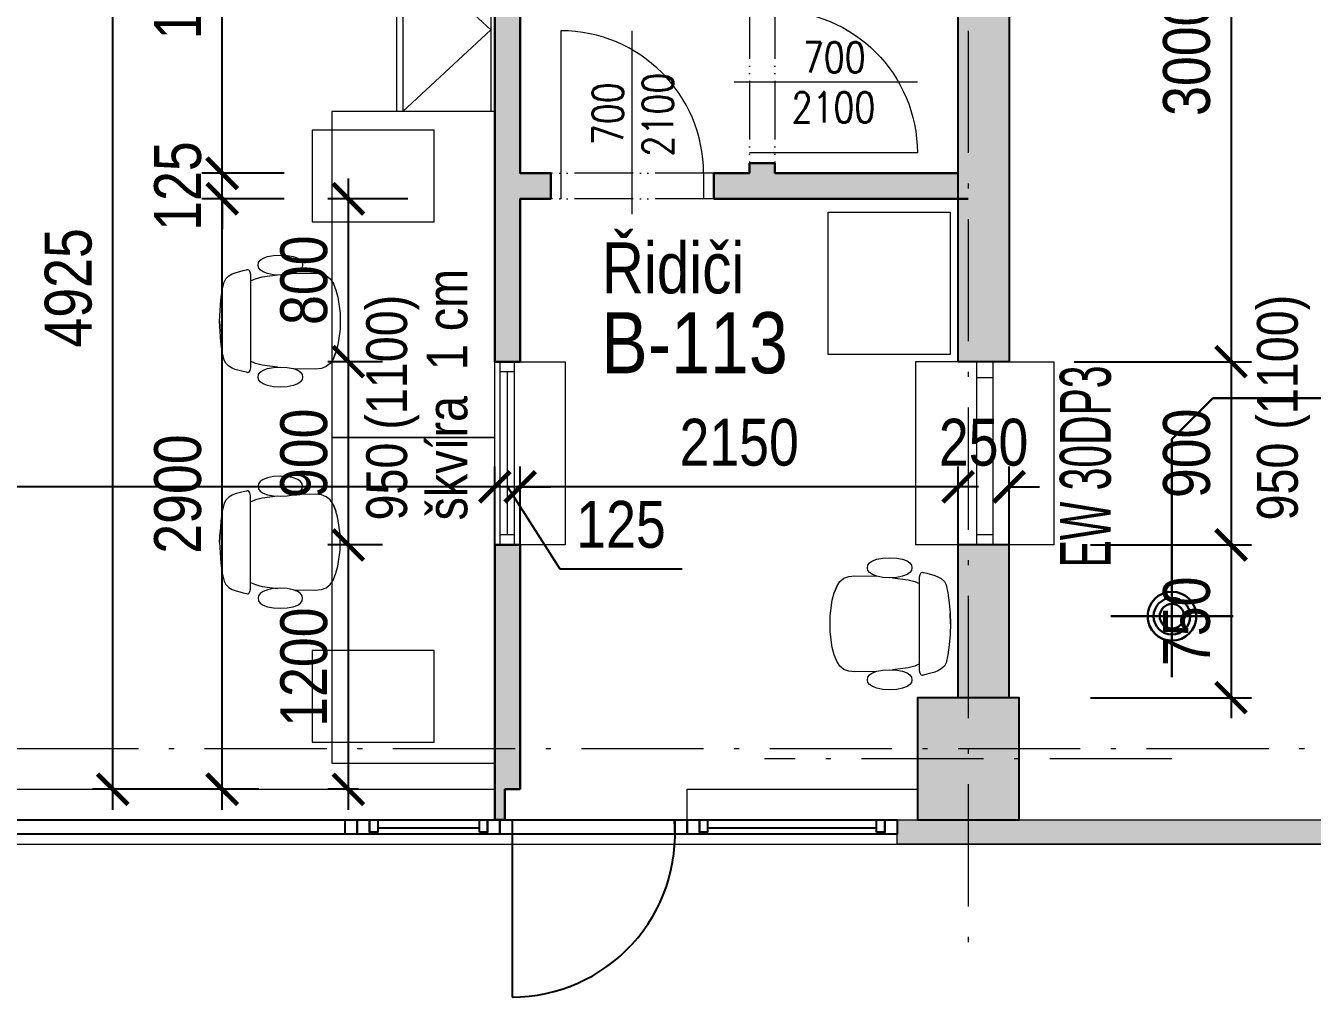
# Model space of a CAD drawing. Header units: millimetres. Extents: x 325046 to 1268204, y 1875583 to 2761998.
# Drawn here: x 713451 to 719768, y 2469612 to 2474443 of the extents above; entities that cross this region are included whole.
import ezdxf
from ezdxf.enums import TextEntityAlignment as Align

# ---------------------------------------------------------------- set-up
doc = ezdxf.new("R2010")
doc.units = ezdxf.units.MM
doc.header["$LTSCALE"] = 100
doc.header["$PDMODE"] = 65
for name, pattern in [('ACAD_ISO05W100', [33, 24, -3, 0, -3, 0, -3]), ('ACAD_ISO10W100', [18.5, 12, -3, 0.5, -3]), ('SO02_F11anp01$0${ Leader Line}', [0])]:
    doc.linetypes.add(name, pattern=pattern)
for name, color, linetype, lineweight, true_color in [('DVEŘE - POPIS', 7, 'Continuous', 5, 0x008a22), ('INTERIÉR', 7, 'Continuous', 5, 0xa65930), ('Korabek-trasy', 7, 'Continuous', 30, 0x7478c3), ('Korabek-vpuste', 7, 'Continuous', 30, 0x6f7ceb), ('Manipulační - obrys - 1. etapa', 7, 'Continuous', 13, 0x1a63a8), ('otvory', 7, 'Continuous', 20, 0xb30000), ('PO - dveře a odolnosti', 7, 'Continuous', 9, 0xc51645), ('PŘÍČKY - SDK', 7, 'Continuous', 30, 0x6a1174), ('Šrafy - VÝPLŇ', 7, 'Continuous', 15, 0x9b9908)]:
    doc.layers.add(name, color=color, linetype=linetype, lineweight=lineweight, true_color=true_color)
for name, color, linetype in [('FASÁDY - okna - PŮDORYS', 8, 'Continuous'), ('kóty 100', 5, 'Continuous'), ('Kóty osové', 5, 'Continuous'), ('OKNA - RASTR', 5, 'Continuous'), ('PŘÍČKY - ZDĚNÉ', 4, 'Continuous'), ('ČÍSLO MÍSTNOSTI', 4, 'Continuous'), ('ŽB- SLOUPY', 3, 'Continuous')]:
    doc.layers.add(name, color=color, linetype=linetype)
for name, color, linetype, lineweight in [('Objekty - osy', 5, 'ACAD_ISO10W100', 20), ('OBVODOVÝ PLÁŠŤ', 2, 'Continuous', 9), ('ŠRAF-YTONG', 54, 'Continuous', 9), ('ŽB - Šraf-prefa', 253, 'Continuous', 13)]:
    doc.layers.add(name, color=color, linetype=linetype, lineweight=lineweight)
doc.layers.add('POPIS MÍSTNOSTÍ', color=7, linetype='Continuous', true_color=0x072bf2)
doc.layers.add('ŠRAF - SDK', color=7, linetype='Continuous', true_color=0xfbe0ee)
doc.styles.add('ARIAL NARROW', font='ARIALN.TTF')
doc.styles.add('ARIL-TENKÝ', font='arial.ttf')
doc.styles.add('FSIMPLEX', font='simplex.shx')
doc.dimstyles.new('100', dxfattribs={"dimscale": 100, "dimtxt": 2.3, "dimasz": 1.5, "dimexe": 1, "dimexo": 4, "dimgap": 1, "dimtad": 1, "dimdec": 0, "dimzin": 0, "dimdsep": 46, "dimtxsty": 'ARIAL NARROW', "dimblk": 'ARCHTICK', "dimcen": 4, "dimdle": 1, "dimclrd": 256, "dimclre": 256, "dimclrt": 7, "dimadec": 0, "dimazin": 0, "dimtfac": 1, "dimtdec": 0, "dimtix": 1, "dimtofl": 0, "dimtmove": 0, "dimatfit": 2, "dimldrblk": 'OBLIQUE', "dimfxl": 1, "dimtolj": 1, "dimtzin": 0, "dimlwd": -1, "dimlwe": -1, "dimarcsym": 1})
doc.dimstyles.new('400', dxfattribs={"dimscale": 400, "dimtxt": 2.5, "dimasz": 2, "dimexe": 1, "dimexo": 12, "dimgap": 1, "dimtad": 1, "dimdec": 0, "dimzin": 0, "dimdsep": 46, "dimtxsty": 'ARIL-TENKÝ', "dimblk": 'ARCHTICK', "dimcen": 4, "dimdle": 1, "dimclrd": 256, "dimclre": 256, "dimclrt": 7, "dimadec": 0, "dimazin": 0, "dimtfac": 1, "dimtdec": 0, "dimtix": 1, "dimtofl": 0, "dimtmove": 0, "dimatfit": 0, "dimldrblk": 'OBLIQUE', "dimfxl": 1, "dimtolj": 1, "dimtzin": 0, "dimlwd": -1, "dimlwe": -1, "dimarcsym": 0})

# ---------------------------------------------------------------- blocks, each defined once
blk = doc.blocks.new('VI_2D_01_XX__FCPLA1112701903018')
for p, q in [((0.2327, 0.2571), (0.1839, 0.2504)), ((0.2834, 0.2611), (0.2327, 0.2571)), ((0.3354, 0.2637), (0.2834, 0.2611)), ((0.3354, 0.2638), (0.2838, 0.2612)), ((0.3354, 0.2637), (0.2838, 0.2612)), ((0.387, 0.2612), (0.3354, 0.2638)), ((0.3354, 0.2638), (0.3873, 0.2611)), ((0.3873, 0.2611), (0.3354, 0.2637)), ((0.4381, 0.2571), (0.387, 0.2612)), ((0.4381, 0.2571), (0.3873, 0.2611)), ((0.4869, 0.2504), (0.4381, 0.2571)), ((0.1041, 0.2015), (0.098, 0.1871)), ((0.1136, 0.2183), (0.1041, 0.2015)), ((0.1282, 0.2336), (0.1136, 0.2183)), ((0.1439, 0.2413), (0.1282, 0.2336)), ((0.1839, 0.2504), (0.1439, 0.2413)), ((0.5268, 0.2413), (0.4869, 0.2504)), ((0.5425, 0.2336), (0.5268, 0.2413)), ((0.5572, 0.2183), (0.5425, 0.2336)), ((0.5666, 0.2015), (0.5572, 0.2183)), ((0.5728, 0.1871), (0.5666, 0.2015)), ((0.0825, 0.1277), (0.0813, 0.1263)), ((0.084, 0.1311), (0.0825, 0.1277)), ((0.0874, 0.1476), (0.084, 0.1311)), ((0.098, 0.1871), (0.0874, 0.1476)), ((0.5834, 0.1476), (0.5728, 0.1871)), ((0.5867, 0.1311), (0.5834, 0.1476)), ((0.5882, 0.1277), (0.5867, 0.1311)), ((0.5895, 0.1263), (0.5882, 0.1277)), ((0.0366, 0.0643), (0.0269, 0.0502)), ((0.0478, 0.0718), (0.0366, 0.0643)), ((0.0604, 0.0743), (0.0478, 0.0718)), ((0.073, 0.0718), (0.0604, 0.0743)), ((0.0842, 0.0643), (0.073, 0.0718)), ((0.0813, 0.1263), (0.0839, 0.1197)), ((0.0839, 0.1197), (0.0929, 0.1143)), ((0.0939, 0.0502), (0.0842, 0.0643)), ((0.0929, 0.1143), (0.1053, 0.1118)), ((0.1053, 0.1118), (0.1842, 0.1118)), ((0.1273, 0.0879), (0.1188, 0.0548)), ((0.1381, 0.1118), (0.1273, 0.0879)), ((0.1842, 0.1118), (0.2328, 0.1118)), ((0.2328, 0.1118), (0.2838, 0.1118)), ((0.2838, 0.1118), (0.3354, 0.1118)), ((0.3354, 0.1118), (0.3869, 0.1118)), ((0.3869, 0.1118), (0.438, 0.1118)), ((0.438, 0.1118), (0.4865, 0.1118)), ((0.4865, 0.1118), (0.5654, 0.1118)), ((0.5435, 0.0879), (0.5327, 0.1118)), ((0.5519, 0.0548), (0.5435, 0.0879)), ((0.5654, 0.1118), (0.5779, 0.1143)), ((0.5866, 0.0643), (0.5769, 0.0502)), ((0.5779, 0.1143), (0.5868, 0.1197)), ((0.5978, 0.0718), (0.5866, 0.0643)), ((0.5868, 0.1197), (0.5895, 0.1263)), ((0.6104, 0.0743), (0.5978, 0.0718)), ((0.623, 0.0718), (0.6104, 0.0743)), ((0.6342, 0.0643), (0.623, 0.0718)), ((0.6439, 0.0502), (0.6342, 0.0643)), ((0.0186, 0.028), (0.013, -0.0009)), ((0.0269, 0.0502), (0.0186, 0.028)), ((0.1021, 0.028), (0.0939, 0.0502)), ((0.1078, -0.0009), (0.1021, 0.028)), ((0.1188, 0.0548), (0.1088, -0.0206)), ((0.5619, -0.0206), (0.5519, 0.0548)), ((0.5686, 0.028), (0.563, -0.0009)), ((0.5769, 0.0502), (0.5686, 0.028)), ((0.6521, 0.028), (0.6439, 0.0502)), ((0.6578, -0.0009), (0.6521, 0.028)), ((0.013, -0.0009), (0.0111, -0.035)), ((0.0111, -0.035), (0.013, -0.069)), ((0.1096, -0.035), (0.1078, -0.0009)), ((0.1078, -0.069), (0.1096, -0.035)), ((0.563, -0.0009), (0.5611, -0.035)), ((0.5611, -0.035), (0.563, -0.069)), ((0.6596, -0.035), (0.6578, -0.0009)), ((0.6578, -0.069), (0.6596, -0.035)), ((0.013, -0.069), (0.0186, -0.0979)), ((0.0186, -0.0979), (0.0269, -0.1201)), ((0.0269, -0.1201), (0.0366, -0.1342)), ((0.0842, -0.1342), (0.0939, -0.1201)), ((0.0939, -0.1201), (0.1021, -0.0979)), ((0.1011, -0.1007), (0.0994, -0.2065)), ((0.1021, -0.0979), (0.1078, -0.069)), ((0.563, -0.069), (0.5686, -0.0979)), ((0.5686, -0.0979), (0.5769, -0.1201)), ((0.5713, -0.2065), (0.5697, -0.1007)), ((0.5769, -0.1201), (0.5866, -0.1342)), ((0.6342, -0.1342), (0.6439, -0.1201)), ((0.6439, -0.1201), (0.6521, -0.0979)), ((0.6521, -0.0979), (0.6578, -0.069)), ((0.0366, -0.1342), (0.0478, -0.1417)), ((0.0478, -0.1417), (0.0604, -0.1442)), ((0.0604, -0.1442), (0.073, -0.1417)), ((0.073, -0.1417), (0.0842, -0.1342)), ((0.5866, -0.1342), (0.5978, -0.1417)), ((0.5978, -0.1417), (0.6104, -0.1442)), ((0.6104, -0.1442), (0.623, -0.1417)), ((0.623, -0.1417), (0.6342, -0.1342)), ((0.0994, -0.2065), (0.0994, -0.2064)), ((0.0994, -0.2065), (0.103, -0.2362)), ((0.0994, -0.2065), (0.103, -0.2361)), ((0.103, -0.2361), (0.1116, -0.2602)), ((0.103, -0.2361), (0.103, -0.2361)), ((0.103, -0.2361), (0.103, -0.2361)), ((0.103, -0.2362), (0.1116, -0.2602)), ((0.5591, -0.2602), (0.5678, -0.2361)), ((0.5591, -0.2602), (0.5678, -0.2362)), ((0.5678, -0.2362), (0.5713, -0.2065)), ((0.5678, -0.2361), (0.5713, -0.2065)), ((0.1116, -0.2602), (0.1273, -0.2796)), ((0.1116, -0.2602), (0.1273, -0.2796)), ((0.1273, -0.2796), (0.1516, -0.2952)), ((0.1273, -0.2796), (0.1516, -0.2952)), ((0.1516, -0.2952), (0.1516, -0.2952)), ((0.1516, -0.2952), (0.1521, -0.2954)), ((0.1521, -0.2954), (0.1831, -0.308)), ((0.1831, -0.308), (0.2187, -0.3175)), ((0.452, -0.3175), (0.4877, -0.308)), ((0.4877, -0.308), (0.5191, -0.2952)), ((0.5186, -0.2954), (0.4877, -0.308)), ((0.5186, -0.2954), (0.5191, -0.2952)), ((0.5191, -0.2952), (0.5435, -0.2796)), ((0.5191, -0.2952), (0.5435, -0.2796)), ((0.5435, -0.2796), (0.5591, -0.2602)), ((0.5435, -0.2796), (0.5591, -0.2602)), ((0.5591, -0.2602), (0.5591, -0.2602)), ((0.2187, -0.3175), (0.296, -0.3281)), ((0.296, -0.3281), (0.3747, -0.3281)), ((0.3747, -0.3281), (0.452, -0.3175))]:
    blk.add_line(p, q)
blk = doc.blocks.new('vpust_tučně')
at = {"layer": 'Korabek-vpuste'}
for p, q in [((53.1457, 90.6713), (53.1457, 91.1713)), ((52.8957, 90.9213), (53.3957, 90.9213))]:
    blk.add_line(p, q, dxfattribs=at)
for radius in [0.1, 0.075, 0.05]:
    blk.add_circle((53.1457, 90.9213), radius, dxfattribs=at)
blk = doc.blocks.new('A$C73023567')
at = {"layer": 'Korabek-trasy'}
for p, q in [((13475.3, 6565.6), (13275, 6365.2)), ((23274.7, 6565.6), (13475.3, 6565.6)), ((13275, 5495.6), (13275, 6365.2))]:
    blk.add_line(p, q, dxfattribs=at)
at = {"layer": 'Korabek-vpuste', "xscale": 1200, "yscale": 1200, "zscale": 1200, "rotation": 269.9999999927888}
blk.add_blockref('vpust_tučně', (-95830.6, 69270.4), dxfattribs=at)
blk = doc.blocks.new('A$C2DFD14CC')
at = {"layer": 'otvory', "linetype": 'ACAD_ISO05W100', "ltscale": 0.12}
for p, q in [((75, 0), (75, 800)), ((200, 0), (200, 800))]:
    blk.add_line(p, q, dxfattribs=at)
at = {"layer": 'otvory'}
for p, q in [((900, 750), (75, 750)), ((200, 50), (75, 50))]:
    blk.add_line(p, q, dxfattribs=at)
at = {"layer": 'otvory', "ltscale": 2, "transparency": 33554687}
blk.add_line((0, 400), (900, 400), dxfattribs=at)
blk.add_arc((200, 750), 700, 270, 0, dxfattribs=at)
blk = doc.blocks.new('A$C6A1E434B')
at = {"layer": 'FASÁDY - okna - PŮDORYS'}
blk.add_line((30, 2550), (30, 2050), dxfattribs=at)
for points in [[(10, 2590), (70, 2590), (70, 2550), (10, 2550)], [(10, 2050), (70, 2050), (70, 2010), (10, 2010)]]:
    blk.add_lwpolyline(points, close=True, dxfattribs=at)
at = {"layer": 'OKNA - RASTR'}
blk.add_lwpolyline([(0, 2650), (70, 2650), (70, 0), (0, 0), (0, 2650)], dxfattribs=at)
for points in [[(0, 2650), (70, 2650), (70, 2590), (0, 2590)], [(0, 2010), (70, 2010), (70, 1950), (0, 1950)], [(0, 60), (70, 60), (70, 0), (0, 0)]]:
    blk.add_lwpolyline(points, close=True, dxfattribs=at)
blk = doc.blocks.new('_ARCHTICK')
at = {"color": 0, "linetype": 'ByBlock', "const_width": 0.15}
blk.add_lwpolyline([(-0.5, -0.5), (0.5, 0.5)], dxfattribs=at)
blk = doc.blocks.new('*D539')
at = {"layer": 'Defpoints', "color": 0, "ltscale": 100, "transparency": 16777216}
for p in [(718028.7, 2472178.1), (718028.7, 2471142.7), (718278.7, 2471142.7)]:
    blk.add_point(p, dxfattribs=at)
at = {"layer": 'kóty 100', "ltscale": 100, "transparency": 16777216}
for p, q in [((718028.7, 2471542.7), (718028.7, 2472278.1)), ((718278.7, 2471542.7), (718278.7, 2472278.1)), ((718028.7, 2472178.1), (717878.7, 2472178.1)), ((718278.7, 2472178.1), (718428.7, 2472178.1))]:
    blk.add_line(p, q, dxfattribs=at)
at = {"layer": 'kóty 100', "ltscale": 100, "transparency": 16777216, "xscale": 150, "yscale": 150, "zscale": 150}
blk.add_blockref('_ARCHTICK', (718028.7, 2472178.1), dxfattribs=at)
at = {"layer": 'kóty 100', "ltscale": 100, "transparency": 16777216, "xscale": 150, "yscale": 150, "zscale": 150, "rotation": 180}
blk.add_blockref('_ARCHTICK', (718278.7, 2472178.1), dxfattribs=at)
at = {"layer": 'kóty 100', "color": 7, "ltscale": 100, "transparency": 16777216, "insert": (718153.7, 2472395.6), "char_height": 230, "attachment_point": 5, "style": 'ARIAL NARROW'}
blk.add_mtext('\\A1;250', dxfattribs=at)
blk = doc.blocks.new('_Oblique')
at = {"color": 0, "lineweight": -2}
blk.add_line((-0.5, -0.5), (0.5, 0.5), dxfattribs=at)
blk = doc.blocks.new('*D540')
at = {"layer": 'Defpoints', "color": 0, "ltscale": 100, "transparency": 16777216}
for p in [(715878.7, 2472178.1), (718028.7, 2471142.7), (715878.7, 2470692.7)]:
    blk.add_point(p, dxfattribs=at)
at = {"layer": 'kóty 100', "ltscale": 100, "transparency": 16777216}
for p, q in [((715878.7, 2471092.7), (715878.7, 2472278.1)), ((718028.7, 2471542.7), (718028.7, 2472278.1)), ((718128.7, 2472178.1), (715778.7, 2472178.1))]:
    blk.add_line(p, q, dxfattribs=at)
at = {"layer": 'kóty 100', "ltscale": 100, "transparency": 16777216, "xscale": 150, "yscale": 150, "zscale": 150, "rotation": 180}
blk.add_blockref('_ARCHTICK', (715878.7, 2472178.1), dxfattribs=at)
at = {"layer": 'kóty 100', "ltscale": 100, "transparency": 16777216, "xscale": 150, "yscale": 150, "zscale": 150}
blk.add_blockref('_ARCHTICK', (718028.7, 2472178.1), dxfattribs=at)
at = {"layer": 'kóty 100', "color": 7, "ltscale": 100, "transparency": 16777216, "insert": (716953.7, 2472395.6), "char_height": 230, "attachment_point": 5, "style": 'ARIAL NARROW'}
blk.add_mtext('\\A1;2150', dxfattribs=at)
blk = doc.blocks.new('*D541')
at = {"layer": 'Defpoints', "color": 0, "ltscale": 100, "transparency": 16777216}
for p in [(715753.7, 2472178.1), (715753.7, 2470692.7), (715878.7, 2470692.7)]:
    blk.add_point(p, dxfattribs=at)
at = {"layer": 'kóty 100', "ltscale": 100, "transparency": 16777216}
for p, q in [((715753.7, 2471092.7), (715753.7, 2472278.1)), ((715878.7, 2471092.7), (715878.7, 2472278.1)), ((715753.7, 2472178.1), (715603.7, 2472178.1)), ((715878.7, 2472178.1), (715753.7, 2472178.1)), ((715816.2, 2472178.1), (716073.3, 2471774.9)), ((715878.7, 2472178.1), (716028.7, 2472178.1)), ((716073.3, 2471774.9), (716673.7, 2471774.9))]:
    blk.add_line(p, q, dxfattribs=at)
at = {"layer": 'kóty 100', "ltscale": 100, "transparency": 16777216, "xscale": 150, "yscale": 150, "zscale": 150}
blk.add_blockref('_ARCHTICK', (715753.7, 2472178.1), dxfattribs=at)
at = {"layer": 'kóty 100', "ltscale": 100, "transparency": 16777216, "xscale": 150, "yscale": 150, "zscale": 150, "rotation": 180}
blk.add_blockref('_ARCHTICK', (715878.7, 2472178.1), dxfattribs=at)
at = {"layer": 'kóty 100', "color": 7, "ltscale": 100, "transparency": 16777216, "insert": (716373.5, 2471992.3), "char_height": 230, "attachment_point": 5, "style": 'ARIAL NARROW'}
blk.add_mtext('\\A1;125', dxfattribs=at)
blk = doc.blocks.new('*D542')
at = {"layer": 'Defpoints', "color": 0, "ltscale": 100, "transparency": 16777216}
for p in [(710078.7, 2472178.1), (710078.7, 2470892.7), (715753.7, 2470692.7)]:
    blk.add_point(p, dxfattribs=at)
at = {"layer": 'kóty 100', "ltscale": 100, "transparency": 16777216}
for p, q in [((710078.7, 2471292.7), (710078.7, 2472278.1)), ((715753.7, 2471092.7), (715753.7, 2472278.1)), ((715853.7, 2472178.1), (709978.7, 2472178.1))]:
    blk.add_line(p, q, dxfattribs=at)
at = {"layer": 'kóty 100', "ltscale": 100, "transparency": 16777216, "xscale": 150, "yscale": 150, "zscale": 150, "rotation": 180}
blk.add_blockref('_ARCHTICK', (710078.7, 2472178.1), dxfattribs=at)
at = {"layer": 'kóty 100', "ltscale": 100, "transparency": 16777216, "xscale": 150, "yscale": 150, "zscale": 150}
blk.add_blockref('_ARCHTICK', (715753.7, 2472178.1), dxfattribs=at)
at = {"layer": 'kóty 100', "color": 7, "ltscale": 100, "transparency": 16777216, "insert": (712351.5, 2472613), "char_height": 230, "attachment_point": 5, "style": 'ARIAL NARROW'}
blk.add_mtext('\\A1;5675', dxfattribs=at)
blk = doc.blocks.new('*D587')
at = {"layer": 'Defpoints', "color": 0, "ltscale": 100, "transparency": 16777216}
for p in [(718278.7, 2475792.7), (718198.7, 2472792.7), (719369, 2472792.7)]:
    blk.add_point(p, dxfattribs=at)
at = {"layer": 'kóty 100', "ltscale": 100, "transparency": 16777216}
for p, q in [((719369, 2475892.7), (719369, 2472692.7)), ((718678.7, 2475792.7), (719469, 2475792.7)), ((718598.7, 2472792.7), (719469, 2472792.7))]:
    blk.add_line(p, q, dxfattribs=at)
at = {"layer": 'kóty 100', "ltscale": 100, "transparency": 16777216, "xscale": 150, "yscale": 150, "zscale": 150}
for p, rotation in [((719369, 2475792.7), 90), ((719369, 2472792.7), 270)]:
    blk.add_blockref('_ARCHTICK', p, dxfattribs=dict(at, rotation=rotation))
at = {"layer": 'kóty 100', "color": 7, "ltscale": 100, "transparency": 16777216, "insert": (719151.6, 2474292.7), "char_height": 230, "attachment_point": 5, "rotation": 90, "style": 'ARIAL NARROW'}
blk.add_mtext('\\A1;3000', dxfattribs=at)
blk = doc.blocks.new('*D588')
at = {"layer": 'Defpoints', "color": 0, "ltscale": 100, "transparency": 16777216}
for p in [(718198.7, 2472792.7), (718278.7, 2471892.7), (719369, 2471892.7)]:
    blk.add_point(p, dxfattribs=at)
at = {"layer": 'kóty 100', "ltscale": 100, "transparency": 16777216}
for p, q in [((719369, 2472892.7), (719369, 2471792.7)), ((718598.7, 2472792.7), (719469, 2472792.7)), ((718678.7, 2471892.7), (719469, 2471892.7))]:
    blk.add_line(p, q, dxfattribs=at)
at = {"layer": 'kóty 100', "ltscale": 100, "transparency": 16777216, "xscale": 150, "yscale": 150, "zscale": 150}
for p, rotation in [((719369, 2472792.7), 90), ((719369, 2471892.7), 270)]:
    blk.add_blockref('_ARCHTICK', p, dxfattribs=dict(at, rotation=rotation))
at = {"layer": 'kóty 100', "color": 7, "ltscale": 100, "transparency": 16777216, "insert": (719151.6, 2472342.7), "char_height": 230, "attachment_point": 5, "rotation": 90, "style": 'ARIAL NARROW'}
blk.add_mtext('\\A1;900', dxfattribs=at)
blk = doc.blocks.new('*D589')
at = {"layer": 'Defpoints', "color": 0, "ltscale": 100, "transparency": 16777216}
for p in [(718278.7, 2471892.7), (718278.7, 2471142.7), (719369, 2471142.7)]:
    blk.add_point(p, dxfattribs=at)
at = {"layer": 'kóty 100', "ltscale": 100, "transparency": 16777216}
for p, q in [((719369, 2471992.7), (719369, 2471042.7)), ((718678.7, 2471892.7), (719469, 2471892.7)), ((718678.7, 2471142.7), (719469, 2471142.7))]:
    blk.add_line(p, q, dxfattribs=at)
at = {"layer": 'kóty 100', "ltscale": 100, "transparency": 16777216, "xscale": 150, "yscale": 150, "zscale": 150}
for p, rotation in [((719369, 2471892.7), 90), ((719369, 2471142.7), 270)]:
    blk.add_blockref('_ARCHTICK', p, dxfattribs=dict(at, rotation=rotation))
at = {"layer": 'kóty 100', "color": 7, "ltscale": 100, "transparency": 16777216, "insert": (719151.6, 2471517.7), "char_height": 230, "attachment_point": 5, "rotation": 90, "style": 'ARIAL NARROW'}
blk.add_mtext('\\A1;750', dxfattribs=at)
blk = doc.blocks.new('*D601')
at = {"layer": 'Defpoints', "color": 0, "ltscale": 100, "transparency": 16777216}
for p in [(713877.8, 2475617.7), (714941.8, 2475617.7), (714941.8, 2470692.7)]:
    blk.add_point(p, dxfattribs=at)
at = {"layer": 'kóty 100', "ltscale": 100, "transparency": 16777216}
for p, q in [((713877.8, 2470592.7), (713877.8, 2475717.7)), ((714541.8, 2475617.7), (713777.8, 2475617.7)), ((714541.8, 2470692.7), (713777.8, 2470692.7))]:
    blk.add_line(p, q, dxfattribs=at)
at = {"layer": 'kóty 100', "ltscale": 100, "transparency": 16777216, "xscale": 150, "yscale": 150, "zscale": 150}
for p, rotation in [((713877.8, 2475617.7), 90), ((713877.8, 2470692.7), 270)]:
    blk.add_blockref('_ARCHTICK', p, dxfattribs=dict(at, rotation=rotation))
at = {"layer": 'kóty 100', "color": 7, "ltscale": 100, "transparency": 16777216, "insert": (713660.3, 2473155.2), "char_height": 230, "attachment_point": 5, "rotation": 90, "style": 'ARIAL NARROW'}
blk.add_mtext('\\A1;4925', dxfattribs=at)
blk = doc.blocks.new('*D603')
at = {"layer": 'Defpoints', "color": 0, "ltscale": 100, "transparency": 16777216}
for p in [(714415.3, 2473592.7), (715119.5, 2473592.7), (714994.5, 2470692.7)]:
    blk.add_point(p, dxfattribs=at)
at = {"layer": 'kóty 100', "ltscale": 100, "transparency": 16777216}
for p, q in [((714415.3, 2470592.7), (714415.3, 2473692.7)), ((714719.5, 2473592.7), (714315.3, 2473592.7)), ((714594.5, 2470692.7), (714315.3, 2470692.7))]:
    blk.add_line(p, q, dxfattribs=at)
at = {"layer": 'kóty 100', "ltscale": 100, "transparency": 16777216, "xscale": 150, "yscale": 150, "zscale": 150}
for p, rotation in [((714415.3, 2473592.7), 90), ((714415.3, 2470692.7), 270)]:
    blk.add_blockref('_ARCHTICK', p, dxfattribs=dict(at, rotation=rotation))
at = {"layer": 'kóty 100', "color": 7, "ltscale": 100, "transparency": 16777216, "insert": (714197.8, 2472142.7), "char_height": 230, "attachment_point": 5, "rotation": 90, "style": 'ARIAL NARROW'}
blk.add_mtext('\\A1;2900', dxfattribs=at)
blk = doc.blocks.new('*D604')
at = {"layer": 'Defpoints', "color": 0, "ltscale": 100, "transparency": 16777216}
for p in [(714415.3, 2473717.7), (715119.5, 2473717.7), (715119.5, 2473592.7)]:
    blk.add_point(p, dxfattribs=at)
at = {"layer": 'kóty 100', "ltscale": 100, "transparency": 16777216}
for p, q in [((714415.3, 2473717.7), (714415.3, 2473867.7)), ((714719.5, 2473717.7), (714315.3, 2473717.7)), ((714719.5, 2473592.7), (714315.3, 2473592.7)), ((714415.3, 2473592.7), (714415.3, 2473442.7))]:
    blk.add_line(p, q, dxfattribs=at)
at = {"layer": 'kóty 100', "ltscale": 100, "transparency": 16777216, "xscale": 150, "yscale": 150, "zscale": 150}
for p, rotation in [((714415.3, 2473717.7), 270), ((714415.3, 2473592.7), 90)]:
    blk.add_blockref('_ARCHTICK', p, dxfattribs=dict(at, rotation=rotation))
at = {"layer": 'kóty 100', "color": 7, "ltscale": 100, "transparency": 16777216, "insert": (714197.8, 2473655.2), "char_height": 230, "attachment_point": 5, "rotation": 90, "style": 'ARIAL NARROW'}
blk.add_mtext('\\A1;125', dxfattribs=at)
blk = doc.blocks.new('*D605')
at = {"layer": 'Defpoints', "color": 0, "ltscale": 100, "transparency": 16777216}
for p in [(714415.3, 2475617.7), (715753.7, 2475617.7), (715119.5, 2473717.7)]:
    blk.add_point(p, dxfattribs=at)
at = {"layer": 'kóty 100', "ltscale": 100, "transparency": 16777216}
for p, q in [((714415.3, 2473617.7), (714415.3, 2475717.7)), ((715353.7, 2475617.7), (714315.3, 2475617.7)), ((714719.5, 2473717.7), (714315.3, 2473717.7))]:
    blk.add_line(p, q, dxfattribs=at)
at = {"layer": 'kóty 100', "ltscale": 100, "transparency": 16777216, "xscale": 150, "yscale": 150, "zscale": 150}
for p, rotation in [((714415.3, 2475617.7), 90), ((714415.3, 2473717.7), 270)]:
    blk.add_blockref('_ARCHTICK', p, dxfattribs=dict(at, rotation=rotation))
at = {"layer": 'kóty 100', "color": 7, "ltscale": 100, "transparency": 16777216, "insert": (714197.8, 2474667.7), "char_height": 230, "attachment_point": 5, "rotation": 90, "style": 'ARIAL NARROW'}
blk.add_mtext('\\A1;1900', dxfattribs=at)
blk = doc.blocks.new('*D739')
at = {"layer": 'Defpoints', "color": 0, "ltscale": 100, "transparency": 16777216}
for p in [(715034.6, 2471892.7), (715602.3, 2471892.7), (715484.5, 2470692.7)]:
    blk.add_point(p, dxfattribs=at)
at = {"layer": 'kóty 100', "ltscale": 100, "transparency": 16777216}
for p, q in [((715034.6, 2470592.7), (715034.6, 2471992.7)), ((715202.3, 2471892.7), (714934.6, 2471892.7)), ((715084.5, 2470692.7), (714934.6, 2470692.7))]:
    blk.add_line(p, q, dxfattribs=at)
at = {"layer": 'kóty 100', "ltscale": 100, "transparency": 16777216, "xscale": 150, "yscale": 150, "zscale": 150}
for p, rotation in [((715034.6, 2471892.7), 90), ((715034.6, 2470692.7), 270)]:
    blk.add_blockref('_ARCHTICK', p, dxfattribs=dict(at, rotation=rotation))
at = {"layer": 'kóty 100', "color": 7, "ltscale": 100, "transparency": 16777216, "insert": (714817.2, 2471292.7), "char_height": 230, "attachment_point": 5, "rotation": 90, "style": 'ARIAL NARROW'}
blk.add_mtext('\\A1;1200', dxfattribs=at)
blk = doc.blocks.new('*D740')
at = {"layer": 'Defpoints', "color": 0, "ltscale": 100, "transparency": 16777216}
for p in [(715034.6, 2472792.7), (715602.3, 2472792.7), (715602.3, 2471892.7)]:
    blk.add_point(p, dxfattribs=at)
at = {"layer": 'kóty 100', "ltscale": 100, "transparency": 16777216}
for p, q in [((715034.6, 2471792.7), (715034.6, 2472892.7)), ((715202.3, 2472792.7), (714934.6, 2472792.7)), ((715202.3, 2471892.7), (714934.6, 2471892.7))]:
    blk.add_line(p, q, dxfattribs=at)
at = {"layer": 'kóty 100', "ltscale": 100, "transparency": 16777216, "xscale": 150, "yscale": 150, "zscale": 150}
for p, rotation in [((715034.6, 2472792.7), 90), ((715034.6, 2471892.7), 270)]:
    blk.add_blockref('_ARCHTICK', p, dxfattribs=dict(at, rotation=rotation))
at = {"layer": 'kóty 100', "color": 7, "ltscale": 100, "transparency": 16777216, "insert": (714817.2, 2472342.7), "char_height": 230, "attachment_point": 5, "rotation": 90, "style": 'ARIAL NARROW'}
blk.add_mtext('\\A1;900', dxfattribs=at)
blk = doc.blocks.new('*D741')
at = {"layer": 'Defpoints', "color": 0, "ltscale": 100, "transparency": 16777216}
for p in [(715034.6, 2473592.7), (715727.3, 2473592.7), (715602.3, 2472792.7)]:
    blk.add_point(p, dxfattribs=at)
at = {"layer": 'kóty 100', "ltscale": 100, "transparency": 16777216}
for p, q in [((715034.6, 2472692.7), (715034.6, 2473692.7)), ((715327.3, 2473592.7), (714934.6, 2473592.7)), ((715202.3, 2472792.7), (714934.6, 2472792.7))]:
    blk.add_line(p, q, dxfattribs=at)
at = {"layer": 'kóty 100', "ltscale": 100, "transparency": 16777216, "xscale": 150, "yscale": 150, "zscale": 150}
for p, rotation in [((715034.6, 2473592.7), 90), ((715034.6, 2472792.7), 270)]:
    blk.add_blockref('_ARCHTICK', p, dxfattribs=dict(at, rotation=rotation))
at = {"layer": 'kóty 100', "color": 7, "ltscale": 100, "transparency": 16777216, "insert": (714817.2, 2473192.7), "char_height": 230, "attachment_point": 5, "rotation": 90, "style": 'ARIAL NARROW'}
blk.add_mtext('\\A1;800', dxfattribs=at)
blk = doc.blocks.new('*D1557')
at = {"layer": 'Defpoints', "color": 0, "transparency": 16777216}
for p in [(705683.7, 2470422.7), (1018473.7, 2470422.7), (705683.7, 2462679.9)]:
    blk.add_point(p, dxfattribs=at)
at = {"layer": 'Kóty osové', "transparency": 16777216}
for p, q in [((705683.7, 2465622.7), (705683.7, 2462279.9)), ((1018473.7, 2465622.7), (1018473.7, 2462279.9)), ((1018873.7, 2462679.9), (705283.7, 2462679.9))]:
    blk.add_line(p, q, dxfattribs=at)
at = {"layer": 'Kóty osové', "transparency": 16777216, "xscale": 800, "yscale": 800, "zscale": 800, "rotation": 180}
blk.add_blockref('_ARCHTICK', (705683.7, 2462679.9), dxfattribs=at)
at = {"layer": 'Kóty osové', "transparency": 16777216, "xscale": 800, "yscale": 800, "zscale": 800}
blk.add_blockref('_ARCHTICK', (1018473.7, 2462679.9), dxfattribs=at)
at = {"layer": 'Kóty osové', "color": 7, "transparency": 16777216, "insert": (862078.7, 2463590.9), "char_height": 1000, "attachment_point": 5, "style": 'ARIL-TENKÝ'}
blk.add_mtext('\\A1;312790', dxfattribs=at)

msp = doc.modelspace()

# ---------------------------------------------------------------- hatches: boundary and pattern name
at = {"layer": 'ŠRAF - SDK', "ltscale": 100}
h = msp.add_hatch(color=256, dxfattribs=at)
h.dxf.hatch_style = 1
h.paths.add_polyline_path([(710078.7, 2476967.7), (711878.7, 2476967.7), (711878.7, 2477092.7), (710078.7, 2477092.7), (710078.7, 2477242.7), (709953.7, 2477242.7), (709953.7, 2470817.7), (709753.7, 2470817.7), (709753.7, 2470542.7), (709778.7, 2470542.7), (709778.7, 2470692.7), (710078.7, 2470692.7)])
h.paths.add_polyline_path([(712278.7, 2477092.7), (712278.7, 2476967.7), (717878.7, 2476967.7), (717878.7, 2477092.7)])
h.paths.add_polyline_path([(717003.7, 2475492.7), (717003.7, 2474567.7), (717128.7, 2474567.7), (717128.7, 2474617.7), (717128.7, 2475492.7), (717828.7, 2475492.7), (718028.7, 2475492.7), (718028.7, 2475617.7), (715753.7, 2475617.7), (715753.7, 2472792.7), (715878.7, 2472792.7), (715878.7, 2473592.7), (716028.7, 2473592.7), (716028.7, 2473717.7), (715878.7, 2473717.7), (715878.7, 2475492.7)])
h.paths.add_polyline_path([(718028.7, 2473592.7), (718028.7, 2473717.7), (717128.7, 2473717.7), (717128.7, 2473767.7), (717003.7, 2473767.7), (717003.7, 2473717.7), (716828.7, 2473717.7), (716828.7, 2473592.7)])
h.paths.add_polyline_path([(715753.7, 2470542.7), (715803.7, 2470542.7), (715803.7, 2470692.7), (715878.7, 2470692.7), (715878.7, 2471892.7), (715753.7, 2471892.7)])
at = {"layer": 'ŠRAF-YTONG', "ltscale": 100, "true_color": 0x919191}
h = msp.add_hatch(color=252, dxfattribs=at)
h.dxf.hatch_style = 1
h.paths.add_polyline_path([(718028.7, 2471142.7), (718278.7, 2471142.7), (718278.7, 2471892.7), (718028.7, 2471892.7)])
h.paths.add_polyline_path([(718028.7, 2472792.7), (718278.7, 2472792.7), (718278.7, 2475792.7), (718028.7, 2475792.7)])
h.paths.add_polyline_path([(718028.7, 2477242.7), (718028.7, 2477092.7), (718278.7, 2477092.7), (718278.7, 2477242.7)])
h.paths.add_polyline_path([(718028.7, 2478242.7), (718278.7, 2478242.7), (718278.7, 2482692.7), (718028.7, 2482692.7)])
h.paths.add_polyline_path([(718028.7, 2483092.7), (718278.7, 2483092.7), (718278.7, 2484492.7), (718028.7, 2484492.7)])
h.paths.add_polyline_path([(718028.7, 2485392.7), (718278.7, 2485392.7), (718278.7, 2488692.7), (718028.7, 2488692.7)])
h.paths.add_polyline_path([(717878.7, 2488842.7), (717878.7, 2489092.7), (715578.7, 2489092.7), (715578.7, 2488842.7)])
h.paths.add_polyline_path([(712278.7, 2489092.7), (712278.7, 2488842.7), (714578.7, 2488842.7), (714578.7, 2489092.7)])
h.paths.add_polyline_path([(711728.7, 2489092.7), (711728.7, 2488842.7), (711878.7, 2488842.7), (711878.7, 2489092.7)])
h.paths.add_polyline_path([(707453.7, 2489092.7), (707453.7, 2488842.7), (710828.7, 2488842.7), (710828.7, 2489092.7)])
h.paths.add_polyline_path([(706553.7, 2489092.7), (706403.7, 2489092.7), (706403.7, 2488842.7), (706553.7, 2488842.7)])
at = {"layer": 'Šrafy - VÝPLŇ', "linetype": 'ByBlock', "ltscale": 100}
h = msp.add_hatch(color=256, dxfattribs=at)
h.dxf.hatch_style = 1
h.paths.add_polyline_path([(725053.7, 2470542.7), (717728.7, 2470542.7), (717728.7, 2470422.7), (725053.7, 2470422.7)])
at = {"layer": 'ŽB - Šraf-prefa'}
h = msp.add_hatch(color=256, dxfattribs=at)
h.dxf.hatch_style = 1
h.paths.add_polyline_path([(717828.7, 2470542.7), (718328.7, 2470542.7), (718328.7, 2471142.7), (717828.7, 2471142.7)])

# ---------------------------------------------------------------- linework, layer by layer
at = {"layer": 'FASÁDY - okna - PŮDORYS'}
for p, q in [((715178.7, 2470502.7), (715678.7, 2470502.7)), ((716798.7, 2470502.7), (717628.7, 2470502.7))]:
    msp.add_line(p, q, dxfattribs=at)
for points in [[(715138.7, 2470482.7), (715138.7, 2470542.7), (715178.7, 2470542.7), (715178.7, 2470482.7)], [(715678.7, 2470482.7), (715678.7, 2470542.7), (715718.7, 2470542.7), (715718.7, 2470482.7)], [(716758.7, 2470482.7), (716758.7, 2470542.7), (716798.7, 2470542.7), (716798.7, 2470482.7)], [(717628.7, 2470482.7), (717628.7, 2470542.7), (717668.7, 2470542.7), (717668.7, 2470482.7)]]:
    msp.add_lwpolyline(points, close=True, dxfattribs=at)
at = {"layer": 'INTERIÉR'}
for points in [[(715272.9, 2474822.1), (715734.9, 2474822.1), (715734.9, 2474022.1), (715272.9, 2474022.1)], [(714953.9, 2474020.8), (714953.9, 2472420.8), (715753.7, 2472420.8), (715753.7, 2474020.8)], [(714856.8, 2473929.8), (714856.8, 2473479.7), (715456.8, 2473479.7), (715456.8, 2473929.8)], [(714953.9, 2472420.8), (714953.9, 2470820.8), (715753.7, 2470820.8), (715753.7, 2472420.8)], [(714856.8, 2471374.7), (714856.8, 2470924.6), (715456.8, 2470924.6), (715456.8, 2471374.7)]]:
    msp.add_lwpolyline(points, close=True, dxfattribs=at)
for points in [[(715302.9, 2474822.1), (715302.9, 2474022.1), (715734.9, 2474422.1), (715302.9, 2474822.1)], [(717390.3, 2473527.4), (717990.3, 2473527.4), (717990.3, 2472827.4), (717390.3, 2472827.4), (717390.3, 2473527.4)]]:
    msp.add_lwpolyline(points, dxfattribs=at)
at = {"layer": 'Manipulační - obrys - 1. etapa'}
msp.add_lwpolyline([(1078473.7, 2536304.3), (1020165.4, 2469009.6), (1008323.1, 2455342.1, -0.222755), (1001625.4, 2452363.4), (995702.1, 2452358.5), (995702.1, 2449363.8), (830802.7, 2449363.2, -0.183129), (804292.9, 2459409.4, 0.378966), (775131.9, 2459409.3, -0.183128), (748622.2, 2449362.9), (705683.7, 2449362.8), (705683.7, 2470422.7), (1018473.7, 2470422.7), (1018513.7, 2494382.7), (1018473.7, 2542472.7), (1018473.7, 2542472.7), (1018473.7, 2542472.7), (1018473.7, 2542472.7), (1018578.7, 2542472.7)], format="xyb", dxfattribs=at)
at = {"layer": 'Objekty - osy', "ltscale": 0.5}
for points in [[(718078.7, 2591892.7), (718078.7, 2469892.7)], [(705078.7, 2470892.7), (1019078.7, 2470892.7)], [(719078.7, 2470842.7), (717078.7, 2470842.7)]]:
    msp.add_lwpolyline(points, dxfattribs=at)
at = {"layer": 'OBVODOVÝ PLÁŠŤ'}
msp.add_lwpolyline([(717728.7, 2470542.7), (725053.7, 2470542.7), (725053.7, 2470422.7), (717728.7, 2470422.7), (717728.7, 2470542.7)], dxfattribs=at)
at = {"layer": 'OKNA - RASTR'}
msp.add_line((715838.7, 2470472.7), (715838.7, 2469672.7), dxfattribs=at)
for points in [[(715078.7, 2470472.7), (715078.7, 2470542.7), (715778.7, 2470542.7), (715778.7, 2470472.7), (715078.7, 2470472.7)], [(715778.7, 2470472.7), (715778.7, 2470542.7), (716698.7, 2470542.7), (716698.7, 2470472.7), (715778.7, 2470472.7)], [(716698.7, 2470472.7), (716698.7, 2470542.7), (717728.7, 2470542.7), (717728.7, 2470472.7), (716698.7, 2470472.7)]]:
    msp.add_lwpolyline(points, dxfattribs=at)
for points in [[(715078.7, 2470472.7), (715078.7, 2470542.7), (715138.7, 2470542.7), (715138.7, 2470472.7)], [(715718.7, 2470472.7), (715718.7, 2470542.7), (715778.7, 2470542.7), (715778.7, 2470472.7)], [(715778.7, 2470472.7), (715778.7, 2470542.7), (715838.7, 2470542.7), (715838.7, 2470472.7)], [(716638.7, 2470472.7), (716638.7, 2470542.7), (716698.7, 2470542.7), (716698.7, 2470472.7)], [(716698.7, 2470472.7), (716698.7, 2470542.7), (716758.7, 2470542.7), (716758.7, 2470472.7)], [(717668.7, 2470472.7), (717668.7, 2470542.7), (717728.7, 2470542.7), (717728.7, 2470472.7)]]:
    msp.add_lwpolyline(points, close=True, dxfattribs=at)
msp.add_arc((715838.7, 2470472.7), 800, 270, 5.0198, dxfattribs=at)
at = {"layer": 'otvory', "ltscale": 100}
for p, q in [((715878.7, 2472792.7), (716098.7, 2472792.7)), ((718028.7, 2472792.7), (717818.7, 2472792.7)), ((718278.7, 2472792.7), (718498.7, 2472792.7)), ((716098.7, 2471892.7), (715878.7, 2471892.7)), ((718028.7, 2471892.7), (717818.7, 2471892.7)), ((718498.7, 2471892.7), (718278.7, 2471892.7))]:
    msp.add_line(p, q, dxfattribs=at)
at = {"layer": 'otvory'}
for p, q in [((712278.7, 2470692.7), (715753.7, 2470692.7)), ((716698.7, 2470692.7), (717828.7, 2470692.7)), ((716698.7, 2470542.7), (716698.7, 2470692.7))]:
    msp.add_line(p, q, dxfattribs=at)
for points in [[(715778.7, 2472792.7), (715778.7, 2471892.7)], [(715848.7, 2472792.7), (715848.7, 2471892.7)], [(716098.7, 2472792.7), (716098.7, 2471892.7)], [(717818.7, 2472792.7), (717818.7, 2471892.7)], [(718118.7, 2472792.7), (718118.7, 2471892.7)], [(718198.7, 2472792.7), (718198.7, 2471892.7)], [(718498.7, 2472792.7), (718498.7, 2471892.7)], [(715848.7, 2472742.7), (715778.7, 2472742.7)], [(715813.7, 2472742.7), (715813.7, 2471942.7)], [(718198.7, 2472713.7), (718118.7, 2472713.7)], [(715848.7, 2471942.7), (715778.7, 2471942.7)], [(718198.7, 2471942.7), (718118.7, 2471942.7)]]:
    msp.add_lwpolyline(points, dxfattribs=at)
at = {"layer": 'PŘÍČKY - SDK'}
for p, q in [((716028.7, 2473717.7), (716028.7, 2473592.7)), ((716828.7, 2473717.7), (717003.7, 2473717.7)), ((716828.7, 2473717.7), (716828.7, 2473592.7)), ((717003.7, 2473767.7), (717003.7, 2473717.7)), ((717128.7, 2473767.7), (717003.7, 2473767.7)), ((717128.7, 2473767.7), (717128.7, 2473717.7)), ((717128.7, 2473767.7), (717128.7, 2473717.7)), ((717128.7, 2473717.7), (718028.7, 2473717.7)), ((716828.7, 2473592.7), (718078.7, 2473592.7))]:
    msp.add_line(p, q, dxfattribs=at)
at = {"layer": 'PŘÍČKY - SDK', "ltscale": 100}
msp.add_line((715803.7, 2470542.7), (715753.7, 2470542.7), dxfattribs=at)
at = {"layer": 'PŘÍČKY - SDK'}
for points in [[(718028.7, 2475617.7), (715753.7, 2475617.7), (715753.7, 2472792.7)], [(717003.7, 2475492.7), (715878.7, 2475492.7), (715878.7, 2473717.7), (716028.7, 2473717.7)], [(716028.7, 2473592.7), (715878.7, 2473592.7), (715878.7, 2472792.7)], [(715878.7, 2472792.7), (715753.7, 2472792.7)], [(715753.7, 2471892.7), (715753.7, 2470542.7)], [(715878.7, 2471892.7), (715753.7, 2471892.7)], [(715878.7, 2471892.7), (715878.7, 2470692.7)], [(715803.7, 2470542.7), (715803.7, 2470692.7), (715878.7, 2470692.7)]]:
    msp.add_lwpolyline(points, dxfattribs=at)
at = {"layer": 'PŘÍČKY - ZDĚNÉ'}
for p, q in [((718028.7, 2471142.7), (718028.7, 2471892.7)), ((718278.7, 2471142.7), (718278.7, 2471892.7))]:
    msp.add_line(p, q, dxfattribs=at)
for points in [[(718028.7, 2472792.7), (718028.7, 2475792.7), (718278.7, 2475792.7), (718278.7, 2472792.7)], [(718278.7, 2472792.7), (718028.7, 2472792.7)], [(718278.7, 2471892.7), (718028.7, 2471892.7)]]:
    msp.add_lwpolyline(points, dxfattribs=at)
at = {"layer": 'ŽB- SLOUPY'}
msp.add_lwpolyline([(717828.7, 2470542.7), (718328.7, 2470542.7), (718328.7, 2471142.7), (717828.7, 2471142.7)], close=True, dxfattribs=at)

# ---------------------------------------------------------------- block references
at = {"layer": 'INTERIÉR'}
for p, xscale, yscale, zscale, rotation in [((714666, 2473327.5), -999.9999999999986, 999.9999999999999, 1000, 90.00009854944811), ((714666, 2471570.6), 999.9999999999986, 999.9999999999986, 999.9999999999986, 89.9999014505519), ((717727.9, 2471170), -999.9999999999986, 999.9999999999986, 999.9999999999986, 270.0000985494481)]:
    msp.add_blockref('VI_2D_01_XX__FCPLA1112701903018', p, dxfattribs=dict(at, xscale=xscale, yscale=yscale, zscale=zscale, rotation=rotation))
at = {"layer": 'Korabek-trasy', "linetype": 'SO02_F11anp01$0${ Leader Line}'}
msp.add_blockref('A$C73023567', (705803.7, 2466047.2), dxfattribs=at)
at = {"layer": 'OKNA - RASTR', "rotation": 90}
msp.add_blockref('A$C6A1E434B', (715078.7, 2470472.7), dxfattribs=at)
at = {"layer": 'otvory', "xscale": -1, "rotation": 180}
msp.add_blockref('A$C2DFD14CC', (716928.7, 2474567.7), dxfattribs=at)
at = {"layer": 'otvory', "rotation": 90.00000000000001}
msp.add_blockref('A$C2DFD14CC', (716828.7, 2473517.7), dxfattribs=at)

# ---------------------------------------------------------------- texts
at = {"layer": 'DVEŘE - POPIS', "style": 'FSIMPLEX', "width": 0.8}
for s, p in [('700', (717266.4, 2474212.3)), ('2100', (717211, 2473966.7))]:
    msp.add_text(s, height=150, dxfattribs=at).set_placement(p)
for s, p in [('2100', (716629.6, 2473800.1)), ('700', (716384.1, 2473855.5))]:
    msp.add_text(s, height=150, rotation=90, dxfattribs=at).set_placement(p)
at = {"layer": 'kóty 100', "color": 7, "ltscale": 100, "style": 'ARIAL NARROW'}
for s, p in [('škvíra  1 cm', (715618.7, 2472013)), ('950 (1100)', (715322.6, 2472013)), ('950 (1100)', (719696.5, 2472013))]:
    msp.add_text(s, height=200, rotation=90, dxfattribs=at).set_placement(p)
at = {"layer": 'PO - dveře a odolnosti', "insert": (718528.3, 2471782.4, 0), "char_height": 250, "width": 3980.887, "attachment_point": 1, "rotation": 90, "style": 'ARIAL NARROW'}
msp.add_mtext('\\A1;{\\W0.7;EW 30DP3}', dxfattribs=at)
at = {"layer": 'POPIS MÍSTNOSTÍ', "style": 'ARIAL NARROW'}
msp.add_text('Řidiči', height=250, rotation=360, dxfattribs=at).set_placement((716629.1, 2473128.2), align=Align.CENTER)
at = {"layer": 'ČÍSLO MÍSTNOSTI', "style": 'ARIAL NARROW'}
msp.add_text('B-113', height=300, dxfattribs=at).set_placement((716275.7, 2472735.8))

# ---------------------------------------------------------------- dimensions: what is measured, and where the dimension line sits
at = {"layer": 'kóty 100', "ltscale": 100}
for base, p1, p2, picture, middle in [((719369, 2472792.7), (718278.7, 2475792.7), (718198.7, 2472792.7), '*D587', (719151.6, 2474292.7)), ((714415.3, 2475617.7), (715119.5, 2473717.7), (715753.7, 2475617.7), '*D605', (714197.8, 2474667.7)), ((714415.3, 2473717.7), (715119.5, 2473592.7), (715119.5, 2473717.7), '*D604', (714197.8, 2473655.2)), ((715034.6, 2473592.7), (715602.3, 2472792.7), (715727.3, 2473592.7), '*D741', (714817.2, 2473192.7)), ((715034.6, 2472792.7), (715602.3, 2471892.7), (715602.3, 2472792.7), '*D740', (714817.2, 2472342.7)), ((719369, 2471892.7), (718198.7, 2472792.7), (718278.7, 2471892.7), '*D588', (719151.6, 2472342.7)), ((719369, 2471142.7), (718278.7, 2471892.7), (718278.7, 2471142.7), '*D589', (719151.6, 2471517.7))]:
    dim = msp.add_linear_dim(base=base, p1=p1, p2=p2, angle=90, dimstyle='100', override={"dimtmove": 1}, dxfattribs=at)
    dim.commit()
    dim.dimension.update_dxf_attribs({"geometry": picture, "text_midpoint": middle})
for base, p1, p2, picture, middle in [((713877.8, 2475617.7), (714941.8, 2470692.7), (714941.8, 2475617.7), '*D601', (713660.3, 2473155.2)), ((714415.3, 2473592.7), (714994.5, 2470692.7), (715119.5, 2473592.7), '*D603', (714197.8, 2472142.7)), ((715034.6, 2471892.7), (715484.5, 2470692.7), (715602.3, 2471892.7), '*D739', (714817.2, 2471292.7))]:
    dim = msp.add_linear_dim(base=base, p1=p1, p2=p2, angle=90, dimstyle='100', dxfattribs=at)
    dim.commit()
    dim.dimension.update_dxf_attribs({"geometry": picture, "text_midpoint": middle})
for base, p1, p2, picture, middle in [((710078.7, 2472178.1), (715753.7, 2470692.7), (710078.7, 2470892.7), '*D542', (712351.5, 2472395.6)), ((715753.7, 2472178.1), (715878.7, 2470692.7), (715753.7, 2470692.7), '*D541', (716173.3, 2471774.9))]:
    dim = msp.add_linear_dim(base=base, p1=p1, p2=p2, dimstyle='100', override={"dimtmove": 1}, dxfattribs=at)
    dim.commit()
    dim.dimension.update_dxf_attribs({"geometry": picture, "text_midpoint": middle, "dimtype": 160})
dim = msp.add_linear_dim(base=(715878.7, 2472178.1), p1=(718028.7, 2471142.7), p2=(715878.7, 2470692.7), dimstyle='100', override={"dimtmove": 1}, dxfattribs=at)
dim.commit()
dim.dimension.update_dxf_attribs({"geometry": '*D540', "text_midpoint": (716953.7, 2472395.6)})
dim = msp.add_linear_dim(base=(718028.7, 2472178.1), p1=(718278.7, 2471142.7), p2=(718028.7, 2471142.7), dimstyle='100', dxfattribs=at)
dim.commit()
dim.dimension.update_dxf_attribs({"geometry": '*D539', "text_midpoint": (718153.7, 2472395.6)})
at = {"layer": 'Kóty osové'}
dim = msp.add_linear_dim(base=(705683.7, 2462679.9), p1=(1018473.7, 2470422.7), p2=(705683.7, 2470422.7), dimstyle='400', override={"dimtmove": 1}, dxfattribs=at)
dim.commit()
dim.dimension.update_dxf_attribs({"geometry": '*D1557', "text_midpoint": (862078.7, 2463590.9)})

doc.saveas('drawing.dxf')
